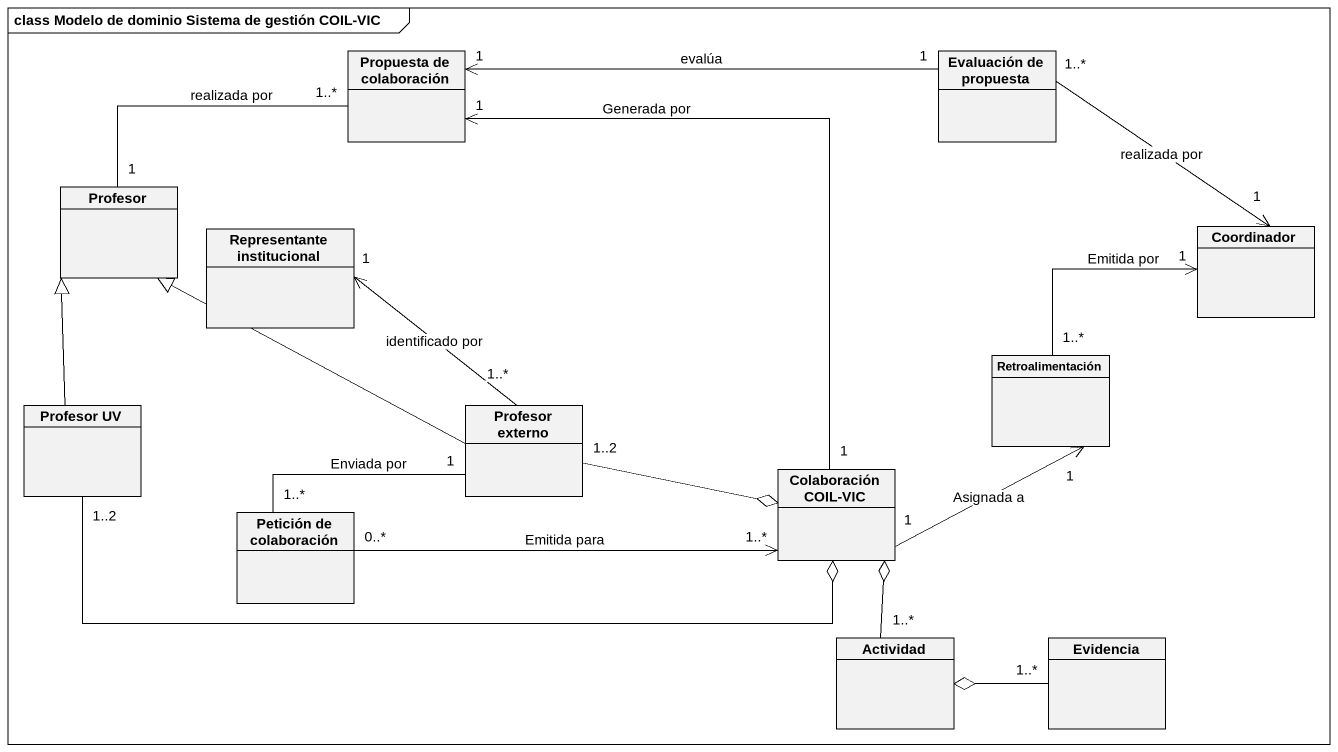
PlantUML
@startuml
mainframe class Modelo de dominio Sistema de gestión COIL-VIC
hide circle
hide empty members
class "Propuesta de colaboración" as Propuesta_de_colaboración
class "Evaluación de propuesta" as Evaluación_de_propuesta
class Profesor
class "Representante institucional" as Representante_institucional
class Coordinador
class Retroalimentación
class "Profesor UV" as Profesor_UV
class "Profesor externo" as Profesor_externo
class "Petición de colaboración" as Petición_de_colaboración
class "Colaboración COIL-VIC" as Colaboración_COIL_VIC
class Actividad
class Evidencia
Evaluación_de_propuesta "1" -left-> "1" Propuesta_de_colaboración : evalúa
Evaluación_de_propuesta "1..*" --> "1" Coordinador : realizada por
Profesor "1" -right- "1..*" Propuesta_de_colaboración : realizada por
Representante_institucional "1" <-- "1..*" Profesor_externo : identificado por
Coordinador "1" <-- "1..*" Retroalimentación : Emitida por
Retroalimentación "1" <-left- "1" Colaboración_COIL_VIC : Asignada a
Profesor_UV -up-|> Profesor
Profesor_UV "1..2" -right-o Colaboración_COIL_VIC
Profesor_externo -left-|> Profesor
Profesor_externo "1..2" -right-o Colaboración_COIL_VIC
Petición_de_colaboración "1..*" -right- "1" Profesor_externo : Enviada por
Petición_de_colaboración "0..*" -right-> "1..*" Colaboración_COIL_VIC : Emitida para
Colaboración_COIL_VIC "1" -up-> "1" Propuesta_de_colaboración : Generada por
Actividad "1..*" -up-o Colaboración_COIL_VIC
Evidencia "1..*" -left-o Actividad
@enduml
